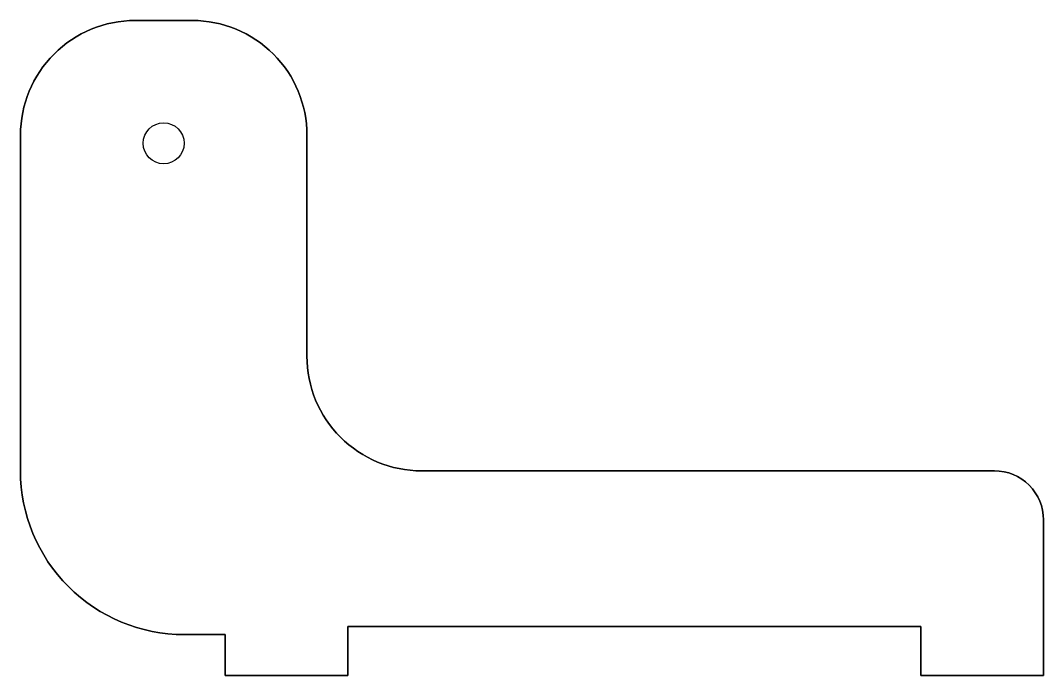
# Model space of a CAD drawing. Header units: millimetres. Extents: x -125 to 0, y 0 to 80.
import ezdxf

# ---------------------------------------------------------------- set-up
doc = ezdxf.new("R2010")
doc.units = ezdxf.units.MM
doc.layers.get('0').update_dxf_attribs({"linetype": 'CONTINUOUS'})

msp = doc.modelspace()

# ---------------------------------------------------------------- linework, layer by layer
for points in [[(-76, 25), (-6, 25, -0.414214), (0, 19), (0, 0), (-15, 0), (-15, 6), (-85, 6), (-85, 0), (-100, 0), (-100, 5), (-105, 5, -0.414214), (-125, 25), (-125, 66, -0.414214), (-111, 80), (-104, 80, -0.414214), (-90, 66), (-90, 39, 0.414214)], [(-6, 25), (-76, 25, -0.414214), (-90, 39), (-90, 66, 0.414214), (-104, 80), (-111, 80, 0.414214), (-125, 66), (-125, 25, 0.414214), (-105, 5), (-100, 5), (-100, 0), (-85, 0), (-85, 6), (-15, 6), (-15, 0), (0, 0), (0, 19, 0.414214)]]:
    msp.add_lwpolyline(points, format="xyb", close=True)
msp.add_circle((-107.5, 65), 2.5)
msp.add_circle((-107.5, 65), 2.5)

doc.saveas('drawing.dxf')
